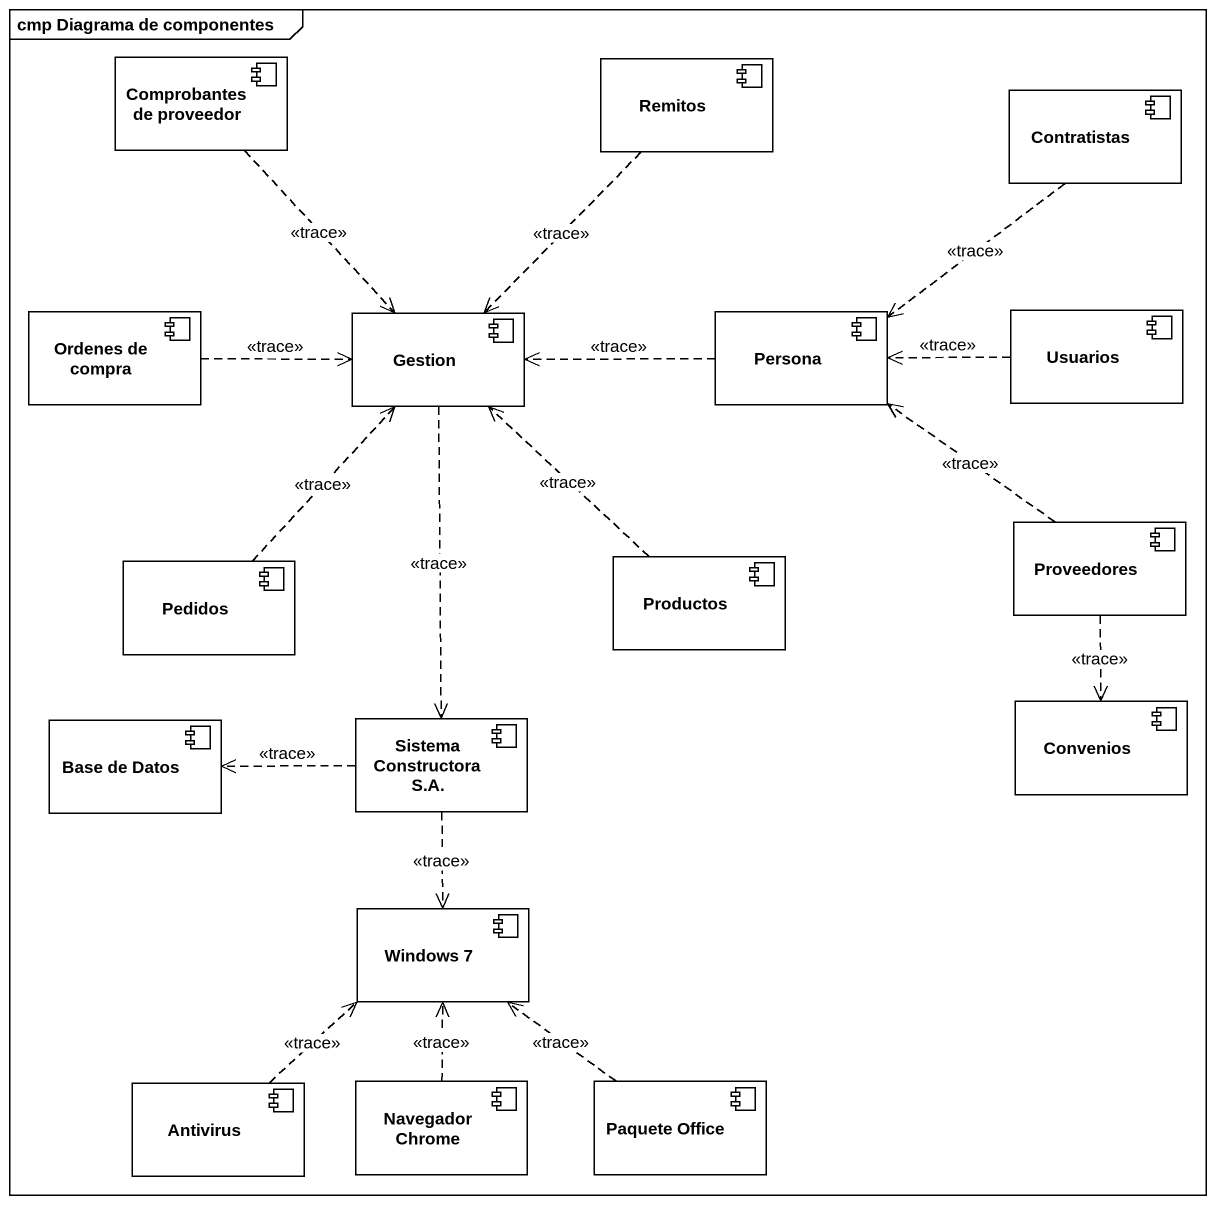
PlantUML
@startuml
mainframe cmp Diagrama de componentes
component "Comprobantes de proveedor" as Comprobantes_de_proveedor
component Remitos
component Contratistas
component "Ordenes de compra" as Ordenes_de_compra
component Gestion
component Persona
component Usuarios
component Proveedores
component Pedidos
component Productos
component "Base de Datos" as Base_de_Datos
component "Sistema Constructora S.A." as Sistema_Constructora_S_A
component Convenios
component "Windows 7" as Windows_7
component Antivirus
component "Navegador Chrome" as Navegador_Chrome
component "Paquete Office" as Paquete_Office
Comprobantes_de_proveedor ..> Gestion : <<trace>>
Remitos ..> Gestion : <<trace>>
Contratistas ..> Persona : <<trace>>
Ordenes_de_compra .right.> Gestion : <<trace>>
Gestion ..> Sistema_Constructora_S_A : <<trace>>
Persona .left.> Gestion : <<trace>>
Usuarios .left.> Persona : <<trace>>
Proveedores .up.> Persona : <<trace>>
Proveedores ..> Convenios : <<trace>>
Pedidos .up.> Gestion : <<trace>>
Productos .up.> Gestion : <<trace>>
Sistema_Constructora_S_A .left.> Base_de_Datos : <<trace>>
Sistema_Constructora_S_A ..> Windows_7 : <<trace>>
Antivirus .up.> Windows_7 : <<trace>>
Navegador_Chrome .up.> Windows_7 : <<trace>>
Paquete_Office .up.> Windows_7 : <<trace>>
@enduml
